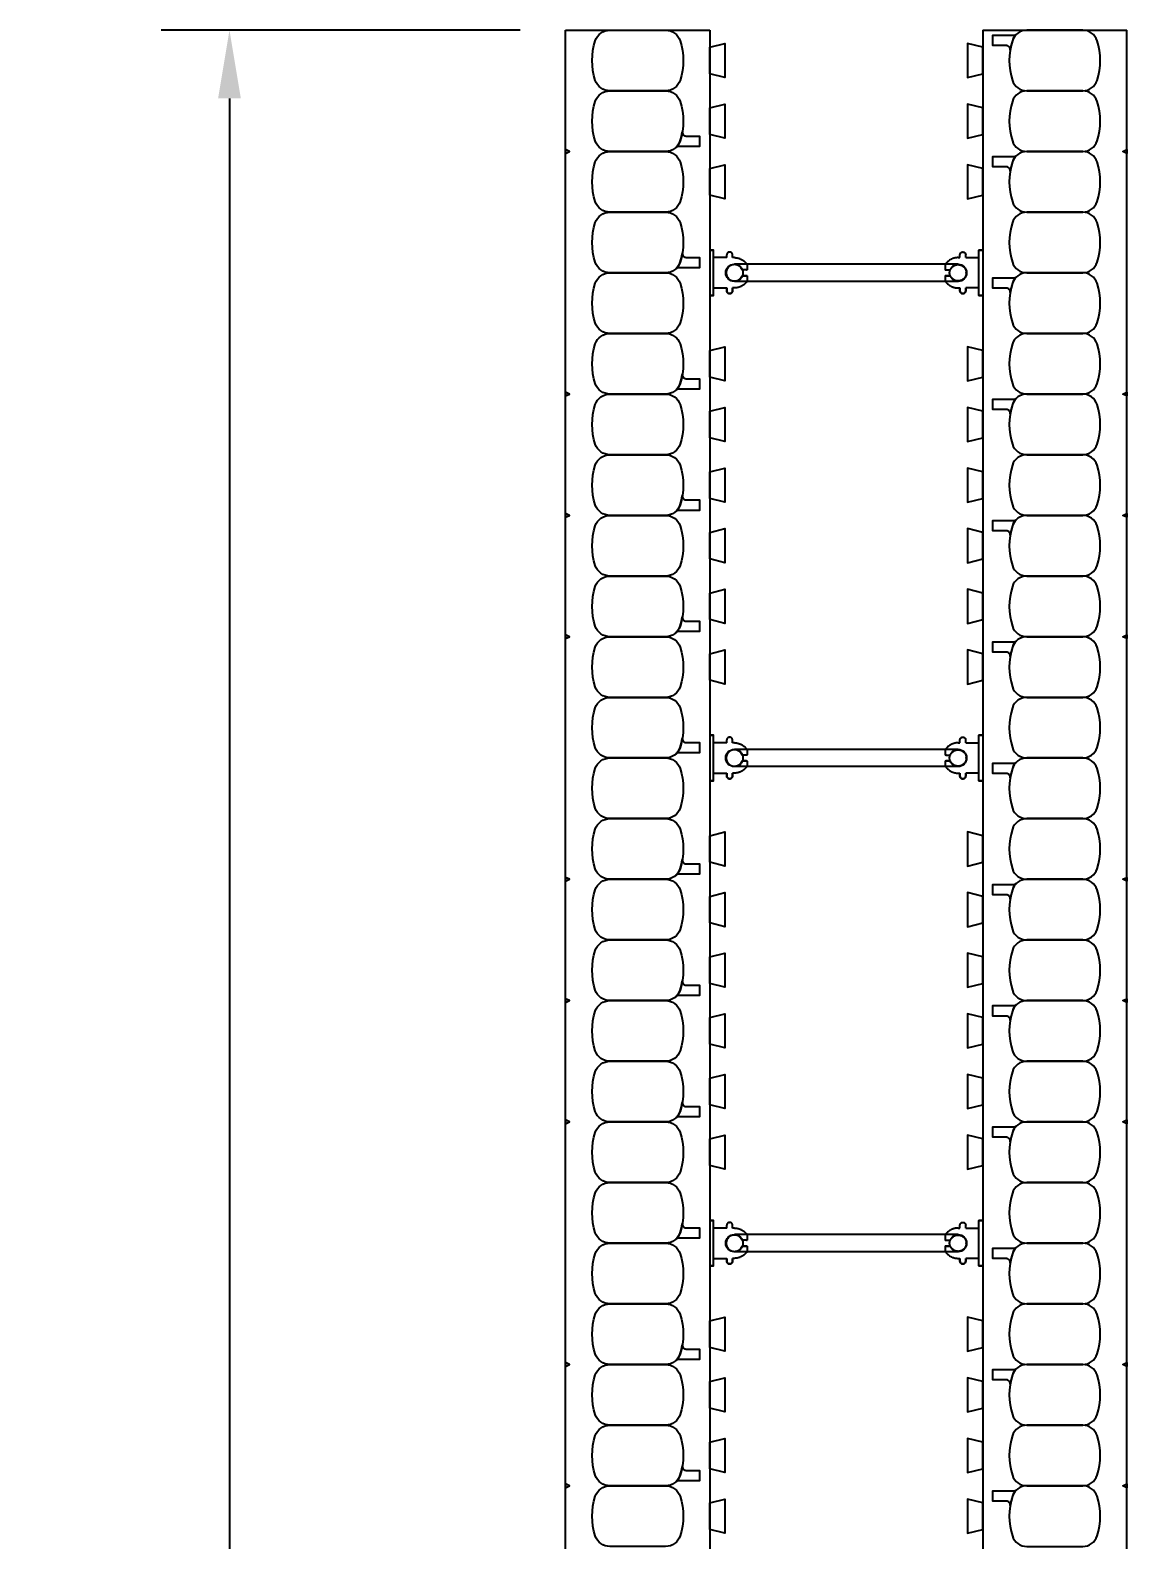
# Model space of a CAD drawing. Header units: inches. Extents: x 135 to 240, y 99 to 198.
# Drawn here: x 222.41 to 240.49, y 172.64 to 197.53 of the extents above; entities that cross this region are included whole.
import ezdxf

# ---------------------------------------------------------------- set-up
doc = ezdxf.new("R2010")
doc.units = ezdxf.units.IN
doc.header["$MEASUREMENT"] = 0
for name, color, linetype in [('line25', 2, 'Continuous'), ('LINE50', 5, 'Continuous'), ('LINE9', 9, 'Continuous'), ('TEXT', 4, 'Continuous')]:
    doc.layers.add(name, color=color, linetype=linetype)
doc.styles.add('DIM', font='romans.shx', dxfattribs={"width": 0.7})
doc.dimstyles.new('ext_12', dxfattribs={"dimscale": 12, "dimtxt": 0.09375, "dimasz": 0.09375, "dimexe": 0.09375, "dimexo": 0.0625, "dimgap": 0.0625, "dimtad": 1, "dimdec": 4, "dimzin": 2, "dimdsep": 46, "dimlunit": 4, "dimtxsty": 'DIM', "dimcen": 0.09, "dimdle": 0.09375, "dimclrt": 4, "dimadec": 0, "dimazin": 0, "dimtfac": 1, "dimtdec": 4, "dimtmove": 2, "dimatfit": 3, "dimfxl": 0, "dimfrac": 2, "dimtolj": 1, "dimtzin": 0, "dimarcsym": 0})

# ---------------------------------------------------------------- blocks, each defined once
blk = doc.blocks.new('WEB_4_CENTRE_TOP')
for p, q in [((3.688, 0.141), (0, 0.141)), ((3.688, -0.141), (0, -0.141))]:
    blk.add_line(p, q)
for centre in [(0, 0), (3.688, 0)]:
    blk.add_circle(centre, 0.141)
blk = doc.blocks.new('*D9')
at = {"layer": 'Defpoints', "color": 0}
for p in [(231.24, 197.528), (225.698, 101.528), (231.24, 101.528)]:
    blk.add_point(p, dxfattribs=at)
at = {"layer": 'TEXT', "color": 0, "lineweight": -2}
for p, q in [((230.49, 197.528), (224.573, 197.528)), ((225.698, 196.403), (225.698, 102.653)), ((230.49, 101.528), (224.573, 101.528))]:
    blk.add_line(p, q, dxfattribs=at)
at = {"layer": 'TEXT', "color": 0}
for points in [[(225.511, 196.403), (225.886, 196.403), (225.698, 197.528)], [(225.511, 102.653), (225.886, 102.653), (225.698, 101.528)]]:
    blk.add_solid(points, dxfattribs=at)
at = {"layer": 'TEXT', "color": 4, "insert": (224.091, 149.528), "char_height": 1.125, "attachment_point": 5, "rotation": 90, "style": 'DIM'}
blk.add_mtext('\\A1;96" (2440mm)', dxfattribs=at)
blk = doc.blocks.new('Connector')
blk.add_point((0.271, 0))
at = {"layer": 'LINE9'}
for p, q in [((0, 0.375), (0, -0.375)), ((0.062, -0.375), (0.062, 0.375)), ((0.281, 0.25), (0.062, 0.25))]:
    blk.add_line(p, q, dxfattribs=at)
for points, weights in [([(0.007, 0.375), (0.004, 0.375), (0, 0.375)], [1, 0.972587069138, 0.950305488115]), ([(0.327, 0.343), (0.308, 0.343), (0.281, 0.317), (0.281, 0.297)], [1, 0.85355339, 0.85355339, 1]), ([(0.328, 0.343), (0.327, 0.343), (0.327, 0.343)], [1, 0.70710678, 1]), ([(0.375, 0.297), (0.375, 0.317), (0.348, 0.343), (0.329, 0.343)], [1, 0.85355339, 0.85355339, 1]), ([(0.406, 0.25), (0.546, 0.25), (0.619, 0.131)], [0.958404415409, 0.794674173519, 0.864651571113]), ([(0.619, 0.052), (0.612, 0.049), (0.604, 0.049)], [0.83615024178, 0.892081430621, 1]), ([(0.619, -0.131), (0.546, -0.25), (0.406, -0.25)], [0.864651574428, 0.794674169686, 0.958404415195]), ([(0.604, -0.049), (0.612, -0.049), (0.619, -0.052)], [1, 0.89208144177, 0.836150253337]), ([(0, -0.375), (0.004, -0.375), (0.007, -0.375)], [0.950305488115, 0.972587069138, 1]), ([(0.281, -0.297), (0.281, -0.317), (0.308, -0.343), (0.327, -0.343)], [1, 0.85355339, 0.85355339, 1]), ([(0.327, -0.343), (0.281, -0.343), (0.281, -0.297)], [1, 0.70710678, 1]), ([(0.329, -0.343), (0.348, -0.343), (0.375, -0.317), (0.375, -0.297)], [1, 0.85355339, 0.85355339, 1]), ([(0.375, -0.297), (0.375, -0.343), (0.329, -0.343)], [1, 0.70710678, 1])]:
    blk.add_rational_spline(points, weights, degree=2, dxfattribs=at)
for points, degree in [([(0, 0.375), (0.002, 0.375), (0.005, 0.375), (0.007, 0.375)], 3), ([(0.007, 0.375), (0.021, 0.375), (0.051, 0.375), (0.062, 0.375), (0.062, 0.375)], 3), ([(0.281, 0.25), (0.281, 0.297)], 1), ([(0.327, 0.343), (0.327, 0.343), (0.328, 0.343), (0.328, 0.343)], 3), ([(0.328, 0.343), (0.329, 0.343), (0.329, 0.343), (0.329, 0.343)], 3), ([(0.375, 0.25), (0.375, 0.297)], 1), ([(0.406, 0.25), (0.375, 0.25)], 1), ([(0.406, 0.25), (0.406, 0.25)], 1), ([(0.406, 0.25), (0.406, 0.25)], 1), ([(0.406, 0.25), (0.406, 0.25)], 1), ([(0.406, 0.25), (0.406, 0.25)], 1), ([(0.406, 0.25), (0.406, 0.25)], 1), ([(0.406, 0.25), (0.406, 0.25)], 1), ([(0.406, 0.25), (0.406, 0.25)], 1), ([(0.406, 0.25), (0.406, 0.25)], 1), ([(0.406, 0.25), (0.406, 0.25)], 1), ([(0.406, 0.25), (0.406, 0.25)], 1), ([(0.406, 0.25), (0.406, 0.25)], 1), ([(0.406, 0.25), (0.406, 0.25)], 1), ([(0.406, 0.25), (0.406, 0.25)], 1), ([(0.406, 0.25), (0.406, 0.25)], 1), ([(0.406, 0.25), (0.406, 0.25)], 1), ([(0.406, 0.25), (0.406, 0.25)], 1), ([(0.406, 0.25), (0.406, 0.25)], 1), ([(0.406, 0.25), (0.406, 0.25)], 1), ([(0.406, 0.25), (0.406, 0.25)], 1), ([(0.406, 0.25), (0.406, 0.25)], 1), ([(0.406, 0.25), (0.406, 0.25)], 1), ([(0.406, 0.25), (0.406, 0.25)], 1), ([(0.406, 0.25), (0.406, 0.25)], 1), ([(0.406, 0.25), (0.406, 0.25)], 1), ([(0.604, 0.049), (0.532, 0.049)], 1), ([(0.532, 0.049), (0.532, 0.049)], 1), ([(0.532, 0.049), (0.532, 0.049)], 1), ([(0.532, 0.049), (0.532, 0.049)], 1), ([(0.532, 0.049), (0.532, 0.049)], 1), ([(0.532, 0.049), (0.532, 0.049)], 1), ([(0.532, 0.049), (0.532, 0.049)], 1), ([(0.532, 0.049), (0.532, 0.049)], 1), ([(0.532, 0.049), (0.532, 0.049)], 1), ([(0.532, 0.049), (0.532, 0.049)], 1), ([(0.532, 0.049), (0.532, 0.049)], 1), ([(0.604, 0.049), (0.609, 0.049), (0.614, 0.05), (0.619, 0.052)], 3), ([(0.604, 0.049), (0.604, 0.049)], 1), ([(0.604, 0.049), (0.604, 0.049)], 1), ([(0.604, 0.049), (0.604, 0.049)], 1), ([(0.604, 0.049), (0.604, 0.049)], 1), ([(0.619, 0.131), (0.619, 0.052)], 1), ([(0.619, 0.131), (0.619, 0.131)], 1), ([(0.619, 0.131), (0.619, 0.131)], 1), ([(0.619, 0.131), (0.619, 0.131)], 1), ([(0.619, 0.131), (0.619, 0.131)], 1), ([(0.532, -0.049), (0.604, -0.049)], 1), ([(0.604, -0.049), (0.58, -0.049), (0.556, -0.049), (0.532, -0.049)], 3), ([(0.532, -0.049), (0.532, -0.049)], 1), ([(0.532, -0.049), (0.532, -0.049)], 1), ([(0.532, -0.049), (0.532, -0.049)], 1), ([(0.532, -0.049), (0.532, -0.049)], 1), ([(0.619, -0.052), (0.614, -0.05), (0.609, -0.049), (0.604, -0.049)], 3), ([(0.604, -0.049), (0.604, -0.049)], 1), ([(0.604, -0.049), (0.604, -0.049)], 1), ([(0.604, -0.049), (0.604, -0.049)], 1), ([(0.604, -0.049), (0.604, -0.049)], 1), ([(0.604, -0.049), (0.604, -0.049)], 1), ([(0.604, -0.049), (0.604, -0.049)], 1), ([(0.604, -0.049), (0.604, -0.049)], 1), ([(0.604, -0.049), (0.604, -0.049)], 1), ([(0.619, -0.052), (0.619, -0.131)], 1), ([(0.619, -0.131), (0.619, -0.131)], 1), ([(0.619, -0.131), (0.619, -0.131)], 1), ([(0.619, -0.131), (0.619, -0.131)], 1), ([(0.619, -0.131), (0.619, -0.131)], 1), ([(0.007, -0.375), (0.005, -0.375), (0.002, -0.375), (0, -0.375)], 3), ([(0.062, -0.375), (0.062, -0.375), (0.051, -0.375), (0.021, -0.375), (0.007, -0.375)], 3), ([(0.062, -0.25), (0.281, -0.25)], 1), ([(0.281, -0.297), (0.281, -0.25)], 1), ([(0.281, -0.25), (0.281, -0.297)], 1), ([(0.328, -0.343), (0.328, -0.343), (0.327, -0.343), (0.327, -0.343)], 3), ([(0.329, -0.343), (0.329, -0.343), (0.329, -0.343), (0.328, -0.343)], 3), ([(0.375, -0.25), (0.375, -0.297)], 1), ([(0.375, -0.297), (0.375, -0.25)], 1), ([(0.406, -0.25), (0.375, -0.25)], 1), ([(0.406, -0.25), (0.406, -0.25)], 1), ([(0.406, -0.25), (0.406, -0.25)], 1), ([(0.406, -0.25), (0.406, -0.25)], 1), ([(0.406, -0.25), (0.406, -0.25)], 1), ([(0.406, -0.25), (0.406, -0.25)], 1), ([(0.406, -0.25), (0.406, -0.25)], 1), ([(0.406, -0.25), (0.406, -0.25)], 1), ([(0.406, -0.25), (0.406, -0.25)], 1), ([(0.406, -0.25), (0.406, -0.25)], 1), ([(0.406, -0.25), (0.406, -0.25)], 1), ([(0.406, -0.25), (0.406, -0.25)], 1)]:
    blk.add_open_spline(points, degree=degree, dxfattribs=at)
for points, weights, knots in [([(0.062, 0.375), (0.062, 0.375), (0.046, 0.375), (0.03, 0.375), (0.007, 0.375)], [0.868718858569, 0.861102746415, 1, 0.861102734288, 0.868718859898], [0, 0, 0, 0.5, 0.5, 1, 1, 1]), ([(0.532, 0.049), (0.472, 0.203), (0.333, 0.113), (0.157, 0), (0.333, -0.113), (0.472, -0.203), (0.532, -0.049)], [0.899508922286, 0.599718215298, 1, 0.54226024, 1, 0.599718224335, 0.899508908749], [0, 0, 0, 0.318112, 0.318112, 0.681888, 0.681888, 1, 1, 1]), ([(0.007, -0.375), (0.03, -0.375), (0.046, -0.375), (0.062, -0.375), (0.062, -0.375)], [0.868718859319, 0.861102739573, 1, 0.861102742958, 0.868718858948], [0, 0, 0, 0.5, 0.5, 1, 1, 1])]:
    blk.add_rational_spline(points, weights, degree=2, knots=knots, dxfattribs=at)

msp = doc.modelspace()

# ---------------------------------------------------------------- linework, layer by layer
at = {"layer": 'line25'}
for p, q in [((233.61515, 197.52819), (233.61515, 169.06015)), ((238.11515, 197.52819), (238.11515, 169.06015))]:
    msp.add_line(p, q, dxfattribs=at)
for points in [[(233.61515, 197.24703), (233.86515, 197.30936), (233.86515, 196.74703), (233.61515, 196.80936)], [(238.11515, 197.24703), (237.86515, 197.30936), (237.86515, 196.74703), (238.11515, 196.80936)], [(233.61515, 196.24703), (233.86515, 196.30936), (233.86515, 195.74703), (233.61515, 195.80936)], [(238.11515, 196.24703), (237.86515, 196.30936), (237.86515, 195.74703), (238.11515, 195.80936)], [(233.61515, 195.24703), (233.86515, 195.30936), (233.86515, 194.74703), (233.61515, 194.80936)], [(238.11515, 195.24703), (237.86515, 195.30936), (237.86515, 194.74703), (238.11515, 194.80936)], [(233.61515, 192.24703), (233.86515, 192.30936), (233.86515, 191.74703), (233.61515, 191.80936)], [(238.11515, 192.24703), (237.86515, 192.30936), (237.86515, 191.74703), (238.11515, 191.80936)], [(233.61515, 191.24703), (233.86515, 191.30936), (233.86515, 190.74703), (233.61515, 190.80936)], [(238.11515, 191.24703), (237.86515, 191.30936), (237.86515, 190.74703), (238.11515, 190.80936)], [(233.61515, 190.24703), (233.86515, 190.30936), (233.86515, 189.74703), (233.61515, 189.80936)], [(238.11515, 190.24703), (237.86515, 190.30936), (237.86515, 189.74703), (238.11515, 189.80936)], [(233.61515, 189.24703), (233.86515, 189.30936), (233.86515, 188.74703), (233.61515, 188.80936)], [(238.11515, 189.24703), (237.86515, 189.30936), (237.86515, 188.74703), (238.11515, 188.80936)], [(233.61515, 188.24703), (233.86515, 188.30936), (233.86515, 187.74703), (233.61515, 187.80936)], [(238.11515, 188.24703), (237.86515, 188.30936), (237.86515, 187.74703), (238.11515, 187.80936)], [(233.61515, 187.24703), (233.86515, 187.30936), (233.86515, 186.74703), (233.61515, 186.80936)], [(238.11515, 187.24703), (237.86515, 187.30936), (237.86515, 186.74703), (238.11515, 186.80936)], [(233.61515, 184.24703), (233.86515, 184.30936), (233.86515, 183.74703), (233.61515, 183.80936)], [(238.11515, 184.24703), (237.86515, 184.30936), (237.86515, 183.74703), (238.11515, 183.80936)], [(233.61515, 183.24703), (233.86515, 183.30936), (233.86515, 182.74703), (233.61515, 182.80936)], [(238.11515, 183.24703), (237.86515, 183.30936), (237.86515, 182.74703), (238.11515, 182.80936)], [(233.61515, 182.24703), (233.86515, 182.30936), (233.86515, 181.74703), (233.61515, 181.80936)], [(238.11515, 182.24703), (237.86515, 182.30936), (237.86515, 181.74703), (238.11515, 181.80936)], [(233.61515, 181.24703), (233.86515, 181.30936), (233.86515, 180.74703), (233.61515, 180.80936)], [(238.11515, 181.24703), (237.86515, 181.30936), (237.86515, 180.74703), (238.11515, 180.80936)], [(233.61515, 180.24703), (233.86515, 180.30936), (233.86515, 179.74703), (233.61515, 179.80936)], [(238.11515, 180.24703), (237.86515, 180.30936), (237.86515, 179.74703), (238.11515, 179.80936)], [(233.61515, 179.24703), (233.86515, 179.30936), (233.86515, 178.74703), (233.61515, 178.80936)], [(238.11515, 179.24703), (237.86515, 179.30936), (237.86515, 178.74703), (238.11515, 178.80936)], [(233.61515, 176.24703), (233.86515, 176.30936), (233.86515, 175.74703), (233.61515, 175.80936)], [(238.11515, 176.24703), (237.86515, 176.30936), (237.86515, 175.74703), (238.11515, 175.80936)], [(233.61515, 175.24703), (233.86515, 175.30936), (233.86515, 174.74703), (233.61515, 174.80936)], [(238.11515, 175.24703), (237.86515, 175.30936), (237.86515, 174.74703), (238.11515, 174.80936)], [(233.61515, 174.24703), (233.86515, 174.30936), (233.86515, 173.74703), (233.61515, 173.80936)], [(238.11515, 174.24703), (237.86515, 174.30936), (237.86515, 173.74703), (238.11515, 173.80936)], [(233.61515, 173.24703), (233.86515, 173.30936), (233.86515, 172.74703), (233.61515, 172.80936)], [(238.11515, 173.24703), (237.86515, 173.30936), (237.86515, 172.74703), (238.11515, 172.80936)]]:
    msp.add_lwpolyline(points, close=True, dxfattribs=at)
at = {"layer": 'LINE50'}
for p, q in [((231.24015, 197.52819), (233.61515, 197.52819)), ((231.24015, 169.06015), (231.24015, 197.52819)), ((238.11515, 197.52819), (240.49015, 197.52819)), ((240.49015, 169.06015), (240.49015, 197.52819))]:
    msp.add_line(p, q, dxfattribs=at)
at = {"layer": 'LINE9'}
for points in [[(233.12611, 197.35512, -0.15767078), (233.12611, 196.70127, -0.32530463), (232.88824, 196.52819), (231.96707, 196.52819, -0.32530463), (231.7292, 196.70127, -0.15767078), (231.7292, 197.35512, -0.32530463), (231.96707, 197.52819), (232.88824, 197.52819, -0.32530463)], [(238.6042, 197.35512, 0.0372667), (238.56687, 197.20142, 0.46303561), (238.50521, 197.27411), (238.28361, 197.27411), (238.28361, 197.44494), (238.6297, 197.44494, 0.18900236), (238.67217, 197.46159, 0.12840736)], [(238.6042, 197.35512, 0.15767078), (238.6042, 196.70127, 0.32530463), (238.84207, 196.52819), (239.76324, 196.52819, 0.32530463), (240.00111, 196.70127, 0.15767078), (240.00111, 197.35512, 0.32530463), (239.76324, 197.52819), (238.84207, 197.52819, 0.32530463)], [(233.12611, 196.35512, -0.15767078), (233.12611, 195.70127, -0.32530463), (232.88824, 195.52819), (231.96707, 195.52819, -0.32530463), (231.7292, 195.70127, -0.15767078), (231.7292, 196.35512, -0.32530463), (231.96707, 196.52819), (232.88824, 196.52819, -0.32530463)], [(238.6042, 196.35512, 0.15767078), (238.6042, 195.70127, 0.32530463), (238.84207, 195.52819), (239.76324, 195.52819, 0.32530463), (240.00111, 195.70127, 0.15767078), (240.00111, 196.35512, 0.32530463), (239.76324, 196.52819), (238.84207, 196.52819, 0.32530463)], [(233.12611, 195.70127, 0.0372667), (233.16344, 195.85497, 0.46303561), (233.2251, 195.78228), (233.4467, 195.78228), (233.4467, 195.61144), (233.10061, 195.61144, 0.18900236), (233.05813, 195.59479, 0.12840736)], [(233.12611, 195.35512, -0.15767078), (233.12611, 194.70127, -0.32530463), (232.88824, 194.52819), (231.96707, 194.52819, -0.32530463), (231.7292, 194.70127, -0.15767078), (231.7292, 195.35512, -0.32530463), (231.96707, 195.52819), (232.88824, 195.52819, -0.32530463)], [(238.6042, 195.35512, 0.0372667), (238.56687, 195.20142, 0.46303561), (238.50521, 195.27411), (238.28361, 195.27411), (238.28361, 195.44494), (238.6297, 195.44494, 0.18900236), (238.67217, 195.46159, 0.12840736)], [(238.6042, 195.35512, 0.15767078), (238.6042, 194.70127, 0.32530463), (238.84207, 194.52819), (239.76324, 194.52819, 0.32530463), (240.00111, 194.70127, 0.15767078), (240.00111, 195.35512, 0.32530463), (239.76324, 195.52819), (238.84207, 195.52819, 0.32530463)], [(233.12611, 194.35512, -0.15767078), (233.12611, 193.70127, -0.32530463), (232.88824, 193.52819), (231.96707, 193.52819, -0.32530463), (231.7292, 193.70127, -0.15767078), (231.7292, 194.35512, -0.32530463), (231.96707, 194.52819), (232.88824, 194.52819, -0.32530463)], [(238.6042, 194.35512, 0.15767078), (238.6042, 193.70127, 0.32530463), (238.84207, 193.52819), (239.76324, 193.52819, 0.32530463), (240.00111, 193.70127, 0.15767078), (240.00111, 194.35512, 0.32530463), (239.76324, 194.52819), (238.84207, 194.52819, 0.32530463)], [(233.12611, 193.70127, 0.0372667), (233.16344, 193.85497, 0.46303561), (233.2251, 193.78228), (233.4467, 193.78228), (233.4467, 193.61144), (233.10061, 193.61144, 0.18900236), (233.05813, 193.59479, 0.12840736)], [(233.12611, 193.35512, -0.15767078), (233.12611, 192.70127, -0.32530463), (232.88824, 192.52819), (231.96707, 192.52819, -0.32530463), (231.7292, 192.70127, -0.15767078), (231.7292, 193.35512, -0.32530463), (231.96707, 193.52819), (232.88824, 193.52819, -0.32530463)], [(238.6042, 193.35512, 0.0372667), (238.56687, 193.20142, 0.46303561), (238.50521, 193.27411), (238.28361, 193.27411), (238.28361, 193.44494), (238.6297, 193.44494, 0.18900236), (238.67217, 193.46159, 0.12840736)], [(238.6042, 193.35512, 0.15767078), (238.6042, 192.70127, 0.32530463), (238.84207, 192.52819), (239.76324, 192.52819, 0.32530463), (240.00111, 192.70127, 0.15767078), (240.00111, 193.35512, 0.32530463), (239.76324, 193.52819), (238.84207, 193.52819, 0.32530463)], [(233.12611, 192.35512, -0.15767078), (233.12611, 191.70127, -0.32530463), (232.88824, 191.52819), (231.96707, 191.52819, -0.32530463), (231.7292, 191.70127, -0.15767078), (231.7292, 192.35512, -0.32530463), (231.96707, 192.52819), (232.88824, 192.52819, -0.32530463)], [(238.6042, 192.35512, 0.15767078), (238.6042, 191.70127, 0.32530463), (238.84207, 191.52819), (239.76324, 191.52819, 0.32530463), (240.00111, 191.70127, 0.15767078), (240.00111, 192.35512, 0.32530463), (239.76324, 192.52819), (238.84207, 192.52819, 0.32530463)], [(233.12611, 191.70127, 0.0372667), (233.16344, 191.85497, 0.46303561), (233.2251, 191.78228), (233.4467, 191.78228), (233.4467, 191.61144), (233.10061, 191.61144, 0.18900236), (233.05813, 191.59479, 0.12840736)], [(233.12611, 191.35512, -0.15767078), (233.12611, 190.70127, -0.32530463), (232.88824, 190.52819), (231.96707, 190.52819, -0.32530463), (231.7292, 190.70127, -0.15767078), (231.7292, 191.35512, -0.32530463), (231.96707, 191.52819), (232.88824, 191.52819, -0.32530463)], [(238.6042, 191.35512, 0.0372667), (238.56687, 191.20142, 0.46303561), (238.50521, 191.27411), (238.28361, 191.27411), (238.28361, 191.44494), (238.6297, 191.44494, 0.18900236), (238.67217, 191.46159, 0.12840736)], [(238.6042, 191.35512, 0.15767078), (238.6042, 190.70127, 0.32530463), (238.84207, 190.52819), (239.76324, 190.52819, 0.32530463), (240.00111, 190.70127, 0.15767078), (240.00111, 191.35512, 0.32530463), (239.76324, 191.52819), (238.84207, 191.52819, 0.32530463)], [(233.12611, 190.35512, -0.15767078), (233.12611, 189.70127, -0.32530463), (232.88824, 189.52819), (231.96707, 189.52819, -0.32530463), (231.7292, 189.70127, -0.15767078), (231.7292, 190.35512, -0.32530463), (231.96707, 190.52819), (232.88824, 190.52819, -0.32530463)], [(238.6042, 190.35512, 0.15767078), (238.6042, 189.70127, 0.32530463), (238.84207, 189.52819), (239.76324, 189.52819, 0.32530463), (240.00111, 189.70127, 0.15767078), (240.00111, 190.35512, 0.32530463), (239.76324, 190.52819), (238.84207, 190.52819, 0.32530463)], [(233.12611, 189.70127, 0.0372667), (233.16344, 189.85497, 0.46303561), (233.2251, 189.78228), (233.4467, 189.78228), (233.4467, 189.61144), (233.10061, 189.61144, 0.18900236), (233.05813, 189.59479, 0.12840736)], [(233.12611, 189.35512, -0.15767078), (233.12611, 188.70127, -0.32530463), (232.88824, 188.52819), (231.96707, 188.52819, -0.32530463), (231.7292, 188.70127, -0.15767078), (231.7292, 189.35512, -0.32530463), (231.96707, 189.52819), (232.88824, 189.52819, -0.32530463)], [(238.6042, 189.35512, 0.0372667), (238.56687, 189.20142, 0.46303561), (238.50521, 189.27411), (238.28361, 189.27411), (238.28361, 189.44494), (238.6297, 189.44494, 0.18900236), (238.67217, 189.46159, 0.12840736)], [(238.6042, 189.35512, 0.15767078), (238.6042, 188.70127, 0.32530463), (238.84207, 188.52819), (239.76324, 188.52819, 0.32530463), (240.00111, 188.70127, 0.15767078), (240.00111, 189.35512, 0.32530463), (239.76324, 189.52819), (238.84207, 189.52819, 0.32530463)], [(233.12611, 188.35512, -0.15767078), (233.12611, 187.70127, -0.32530463), (232.88824, 187.52819), (231.96707, 187.52819, -0.32530463), (231.7292, 187.70127, -0.15767078), (231.7292, 188.35512, -0.32530463), (231.96707, 188.52819), (232.88824, 188.52819, -0.32530463)], [(238.6042, 188.35512, 0.15767078), (238.6042, 187.70127, 0.32530463), (238.84207, 187.52819), (239.76324, 187.52819, 0.32530463), (240.00111, 187.70127, 0.15767078), (240.00111, 188.35512, 0.32530463), (239.76324, 188.52819), (238.84207, 188.52819, 0.32530463)], [(233.12611, 187.70127, 0.0372667), (233.16344, 187.85497, 0.46303561), (233.2251, 187.78228), (233.4467, 187.78228), (233.4467, 187.61144), (233.10061, 187.61144, 0.18900236), (233.05813, 187.59479, 0.12840736)], [(233.12611, 187.35512, -0.15767078), (233.12611, 186.70127, -0.32530463), (232.88824, 186.52819), (231.96707, 186.52819, -0.32530463), (231.7292, 186.70127, -0.15767078), (231.7292, 187.35512, -0.32530463), (231.96707, 187.52819), (232.88824, 187.52819, -0.32530463)], [(238.6042, 187.35512, 0.0372667), (238.56687, 187.20142, 0.46303561), (238.50521, 187.27411), (238.28361, 187.27411), (238.28361, 187.44494), (238.6297, 187.44494, 0.18900236), (238.67217, 187.46159, 0.12840736)], [(238.6042, 187.35512, 0.15767078), (238.6042, 186.70127, 0.32530463), (238.84207, 186.52819), (239.76324, 186.52819, 0.32530463), (240.00111, 186.70127, 0.15767078), (240.00111, 187.35512, 0.32530463), (239.76324, 187.52819), (238.84207, 187.52819, 0.32530463)], [(233.12611, 186.35512, -0.15767078), (233.12611, 185.70127, -0.32530463), (232.88824, 185.52819), (231.96707, 185.52819, -0.32530463), (231.7292, 185.70127, -0.15767078), (231.7292, 186.35512, -0.32530463), (231.96707, 186.52819), (232.88824, 186.52819, -0.32530463)], [(238.6042, 186.35512, 0.15767078), (238.6042, 185.70127, 0.32530463), (238.84207, 185.52819), (239.76324, 185.52819, 0.32530463), (240.00111, 185.70127, 0.15767078), (240.00111, 186.35512, 0.32530463), (239.76324, 186.52819), (238.84207, 186.52819, 0.32530463)], [(233.12611, 185.70127, 0.0372667), (233.16344, 185.85497, 0.46303561), (233.2251, 185.78228), (233.4467, 185.78228), (233.4467, 185.61144), (233.10061, 185.61144, 0.18900236), (233.05813, 185.59479, 0.12840736)], [(233.12611, 185.35512, -0.15767078), (233.12611, 184.70127, -0.32530463), (232.88824, 184.52819), (231.96707, 184.52819, -0.32530463), (231.7292, 184.70127, -0.15767078), (231.7292, 185.35512, -0.32530463), (231.96707, 185.52819), (232.88824, 185.52819, -0.32530463)], [(238.6042, 185.35512, 0.0372667), (238.56687, 185.20142, 0.46303561), (238.50521, 185.27411), (238.28361, 185.27411), (238.28361, 185.44494), (238.6297, 185.44494, 0.18900236), (238.67217, 185.46159, 0.12840736)], [(238.6042, 185.35512, 0.15767078), (238.6042, 184.70127, 0.32530463), (238.84207, 184.52819), (239.76324, 184.52819, 0.32530463), (240.00111, 184.70127, 0.15767078), (240.00111, 185.35512, 0.32530463), (239.76324, 185.52819), (238.84207, 185.52819, 0.32530463)], [(233.12611, 184.35512, -0.15767078), (233.12611, 183.70127, -0.32530463), (232.88824, 183.52819), (231.96707, 183.52819, -0.32530463), (231.7292, 183.70127, -0.15767078), (231.7292, 184.35512, -0.32530463), (231.96707, 184.52819), (232.88824, 184.52819, -0.32530463)], [(238.6042, 184.35512, 0.15767078), (238.6042, 183.70127, 0.32530463), (238.84207, 183.52819), (239.76324, 183.52819, 0.32530463), (240.00111, 183.70127, 0.15767078), (240.00111, 184.35512, 0.32530463), (239.76324, 184.52819), (238.84207, 184.52819, 0.32530463)], [(233.12611, 183.70127, 0.0372667), (233.16344, 183.85497, 0.46303561), (233.2251, 183.78228), (233.4467, 183.78228), (233.4467, 183.61144), (233.10061, 183.61144, 0.18900236), (233.05813, 183.59479, 0.12840736)], [(233.12611, 183.35512, -0.15767078), (233.12611, 182.70127, -0.32530463), (232.88824, 182.52819), (231.96707, 182.52819, -0.32530463), (231.7292, 182.70127, -0.15767078), (231.7292, 183.35512, -0.32530463), (231.96707, 183.52819), (232.88824, 183.52819, -0.32530463)], [(238.6042, 183.35512, 0.0372667), (238.56687, 183.20142, 0.46303561), (238.50521, 183.27411), (238.28361, 183.27411), (238.28361, 183.44494), (238.6297, 183.44494, 0.18900236), (238.67217, 183.46159, 0.12840736)], [(238.6042, 183.35512, 0.15767078), (238.6042, 182.70127, 0.32530463), (238.84207, 182.52819), (239.76324, 182.52819, 0.32530463), (240.00111, 182.70127, 0.15767078), (240.00111, 183.35512, 0.32530463), (239.76324, 183.52819), (238.84207, 183.52819, 0.32530463)], [(233.12611, 182.35512, -0.15767078), (233.12611, 181.70127, -0.32530463), (232.88824, 181.52819), (231.96707, 181.52819, -0.32530463), (231.7292, 181.70127, -0.15767078), (231.7292, 182.35512, -0.32530463), (231.96707, 182.52819), (232.88824, 182.52819, -0.32530463)], [(238.6042, 182.35512, 0.15767078), (238.6042, 181.70127, 0.32530463), (238.84207, 181.52819), (239.76324, 181.52819, 0.32530463), (240.00111, 181.70127, 0.15767078), (240.00111, 182.35512, 0.32530463), (239.76324, 182.52819), (238.84207, 182.52819, 0.32530463)], [(233.12611, 181.70127, 0.0372667), (233.16344, 181.85497, 0.46303561), (233.2251, 181.78228), (233.4467, 181.78228), (233.4467, 181.61144), (233.10061, 181.61144, 0.18900236), (233.05813, 181.59479, 0.12840736)], [(233.12611, 181.35512, -0.15767078), (233.12611, 180.70127, -0.32530463), (232.88824, 180.52819), (231.96707, 180.52819, -0.32530463), (231.7292, 180.70127, -0.15767078), (231.7292, 181.35512, -0.32530463), (231.96707, 181.52819), (232.88824, 181.52819, -0.32530463)], [(238.6042, 181.35512, 0.0372667), (238.56687, 181.20142, 0.46303561), (238.50521, 181.27411), (238.28361, 181.27411), (238.28361, 181.44494), (238.6297, 181.44494, 0.18900236), (238.67217, 181.46159, 0.12840736)], [(238.6042, 181.35512, 0.15767078), (238.6042, 180.70127, 0.32530463), (238.84207, 180.52819), (239.76324, 180.52819, 0.32530463), (240.00111, 180.70127, 0.15767078), (240.00111, 181.35512, 0.32530463), (239.76324, 181.52819), (238.84207, 181.52819, 0.32530463)], [(233.12611, 180.35512, -0.15767078), (233.12611, 179.70127, -0.32530463), (232.88824, 179.52819), (231.96707, 179.52819, -0.32530463), (231.7292, 179.70127, -0.15767078), (231.7292, 180.35512, -0.32530463), (231.96707, 180.52819), (232.88824, 180.52819, -0.32530463)], [(238.6042, 180.35512, 0.15767078), (238.6042, 179.70127, 0.32530463), (238.84207, 179.52819), (239.76324, 179.52819, 0.32530463), (240.00111, 179.70127, 0.15767078), (240.00111, 180.35512, 0.32530463), (239.76324, 180.52819), (238.84207, 180.52819, 0.32530463)], [(233.12611, 179.70127, 0.0372667), (233.16344, 179.85497, 0.46303561), (233.2251, 179.78228), (233.4467, 179.78228), (233.4467, 179.61144), (233.10061, 179.61144, 0.18900236), (233.05813, 179.59479, 0.12840736)], [(233.12611, 179.35512, -0.15767078), (233.12611, 178.70127, -0.32530463), (232.88824, 178.52819), (231.96707, 178.52819, -0.32530463), (231.7292, 178.70127, -0.15767078), (231.7292, 179.35512, -0.32530463), (231.96707, 179.52819), (232.88824, 179.52819, -0.32530463)], [(238.6042, 179.35512, 0.0372667), (238.56687, 179.20142, 0.46303561), (238.50521, 179.27411), (238.28361, 179.27411), (238.28361, 179.44494), (238.6297, 179.44494, 0.18900236), (238.67217, 179.46159, 0.12840736)], [(238.6042, 179.35512, 0.15767078), (238.6042, 178.70127, 0.32530463), (238.84207, 178.52819), (239.76324, 178.52819, 0.32530463), (240.00111, 178.70127, 0.15767078), (240.00111, 179.35512, 0.32530463), (239.76324, 179.52819), (238.84207, 179.52819, 0.32530463)], [(233.12611, 178.35512, -0.15767078), (233.12611, 177.70127, -0.32530463), (232.88824, 177.52819), (231.96707, 177.52819, -0.32530463), (231.7292, 177.70127, -0.15767078), (231.7292, 178.35512, -0.32530463), (231.96707, 178.52819), (232.88824, 178.52819, -0.32530463)], [(238.6042, 178.35512, 0.15767078), (238.6042, 177.70127, 0.32530463), (238.84207, 177.52819), (239.76324, 177.52819, 0.32530463), (240.00111, 177.70127, 0.15767078), (240.00111, 178.35512, 0.32530463), (239.76324, 178.52819), (238.84207, 178.52819, 0.32530463)], [(233.12611, 177.70127, 0.0372667), (233.16344, 177.85497, 0.46303561), (233.2251, 177.78228), (233.4467, 177.78228), (233.4467, 177.61144), (233.10061, 177.61144, 0.18900236), (233.05813, 177.59479, 0.12840736)], [(233.12611, 177.35512, -0.15767078), (233.12611, 176.70127, -0.32530463), (232.88824, 176.52819), (231.96707, 176.52819, -0.32530463), (231.7292, 176.70127, -0.15767078), (231.7292, 177.35512, -0.32530463), (231.96707, 177.52819), (232.88824, 177.52819, -0.32530463)], [(238.6042, 177.35512, 0.15767078), (238.6042, 176.70127, 0.32530463), (238.84207, 176.52819), (239.76324, 176.52819, 0.32530463), (240.00111, 176.70127, 0.15767078), (240.00111, 177.35512, 0.32530463), (239.76324, 177.52819), (238.84207, 177.52819, 0.32530463)], [(238.6042, 177.35512, 0.0372667), (238.56687, 177.20142, 0.46303561), (238.50521, 177.27411), (238.28361, 177.27411), (238.28361, 177.44494), (238.6297, 177.44494, 0.18900236), (238.67217, 177.46159, 0.12840736)], [(233.12611, 176.35512, -0.15767078), (233.12611, 175.70127, -0.32530463), (232.88824, 175.52819), (231.96707, 175.52819, -0.32530463), (231.7292, 175.70127, -0.15767078), (231.7292, 176.35512, -0.32530463), (231.96707, 176.52819), (232.88824, 176.52819, -0.32530463)], [(238.6042, 176.35512, 0.15767078), (238.6042, 175.70127, 0.32530463), (238.84207, 175.52819), (239.76324, 175.52819, 0.32530463), (240.00111, 175.70127, 0.15767078), (240.00111, 176.35512, 0.32530463), (239.76324, 176.52819), (238.84207, 176.52819, 0.32530463)], [(233.12611, 175.70127, 0.0372667), (233.16344, 175.85497, 0.46303561), (233.2251, 175.78228), (233.4467, 175.78228), (233.4467, 175.61144), (233.10061, 175.61144, 0.18900236), (233.05813, 175.59479, 0.12840736)], [(233.12611, 175.35512, -0.15767078), (233.12611, 174.70127, -0.32530463), (232.88824, 174.52819), (231.96707, 174.52819, -0.32530463), (231.7292, 174.70127, -0.15767078), (231.7292, 175.35512, -0.32530463), (231.96707, 175.52819), (232.88824, 175.52819, -0.32530463)], [(238.6042, 175.35512, 0.15767078), (238.6042, 174.70127, 0.32530463), (238.84207, 174.52819), (239.76324, 174.52819, 0.32530463), (240.00111, 174.70127, 0.15767078), (240.00111, 175.35512, 0.32530463), (239.76324, 175.52819), (238.84207, 175.52819, 0.32530463)], [(238.6042, 175.35512, 0.0372667), (238.56687, 175.20142, 0.46303561), (238.50521, 175.27411), (238.28361, 175.27411), (238.28361, 175.44494), (238.6297, 175.44494, 0.18900236), (238.67217, 175.46159, 0.12840736)], [(233.12611, 174.35512, -0.15767078), (233.12611, 173.70127, -0.32530463), (232.88824, 173.52819), (231.96707, 173.52819, -0.32530463), (231.7292, 173.70127, -0.15767078), (231.7292, 174.35512, -0.32530463), (231.96707, 174.52819), (232.88824, 174.52819, -0.32530463)], [(238.6042, 174.35512, 0.15767078), (238.6042, 173.70127, 0.32530463), (238.84207, 173.52819), (239.76324, 173.52819, 0.32530463), (240.00111, 173.70127, 0.15767078), (240.00111, 174.35512, 0.32530463), (239.76324, 174.52819), (238.84207, 174.52819, 0.32530463)], [(233.12611, 173.70127, 0.0372667), (233.16344, 173.85497, 0.46303561), (233.2251, 173.78228), (233.4467, 173.78228), (233.4467, 173.61144), (233.10061, 173.61144, 0.18900236), (233.05813, 173.59479, 0.12840736)], [(233.12611, 173.35512, -0.15767078), (233.12611, 172.70127, -0.32530463), (232.88824, 172.52819), (231.96707, 172.52819, -0.32530463), (231.7292, 172.70127, -0.15767078), (231.7292, 173.35512, -0.32530463), (231.96707, 173.52819), (232.88824, 173.52819, -0.32530463)], [(238.6042, 173.35512, 0.15767078), (238.6042, 172.70127, 0.32530463), (238.84207, 172.52819), (239.76324, 172.52819, 0.32530463), (240.00111, 172.70127, 0.15767078), (240.00111, 173.35512, 0.32530463), (239.76324, 173.52819), (238.84207, 173.52819, 0.32530463)], [(238.6042, 173.35512, 0.0372667), (238.56687, 173.20142, 0.46303561), (238.50521, 173.27411), (238.28361, 173.27411), (238.28361, 173.44494), (238.6297, 173.44494, 0.18900236), (238.67217, 173.46159, 0.12840736)]]:
    msp.add_lwpolyline(points, format="xyb", close=True, dxfattribs=at)
for points in [[(231.24015, 195.49694), (231.30464, 195.52819), (231.24015, 195.55944)], [(240.49015, 195.49694), (240.42567, 195.52819), (240.49015, 195.55944)], [(231.24015, 191.49694), (231.30464, 191.52819), (231.24015, 191.55944)], [(240.49015, 191.49694), (240.42567, 191.52819), (240.49015, 191.55944)], [(231.24015, 189.49694), (231.30464, 189.52819), (231.24015, 189.55944)], [(240.49015, 189.49694), (240.42567, 189.52819), (240.49015, 189.55944)], [(231.24015, 187.49694), (231.30464, 187.52819), (231.24015, 187.55944)], [(240.49015, 187.49694), (240.42567, 187.52819), (240.49015, 187.55944)], [(231.24015, 183.49694), (231.30464, 183.52819), (231.24015, 183.55944)], [(240.49015, 183.49694), (240.42567, 183.52819), (240.49015, 183.55944)], [(231.24015, 181.49694), (231.30464, 181.52819), (231.24015, 181.55944)], [(240.49015, 181.49694), (240.42567, 181.52819), (240.49015, 181.55944)], [(231.24015, 179.49694), (231.30464, 179.52819), (231.24015, 179.55944)], [(240.49015, 179.49694), (240.42567, 179.52819), (240.49015, 179.55944)], [(231.24015, 175.49694), (231.30464, 175.52819), (231.24015, 175.55944)], [(240.49015, 175.49694), (240.42567, 175.52819), (240.49015, 175.55944)], [(231.24015, 173.49694), (231.30464, 173.52819), (231.24015, 173.55944)], [(240.49015, 173.49694), (240.42567, 173.52819), (240.49015, 173.55944)]]:
    msp.add_lwpolyline(points, close=True, dxfattribs=at)

# ---------------------------------------------------------------- block references
for p in [(233.61515, 193.52819), (233.61515, 185.52819), (233.61515, 177.52819)]:
    msp.add_blockref('Connector', p)
at = {"xscale": -1}
for p in [(238.11515, 193.52819), (238.11515, 185.52819), (238.11515, 177.52819)]:
    msp.add_blockref('Connector', p, dxfattribs=at)
at = {"layer": 'LINE9'}
for p in [(234.02115, 193.52819), (234.02115, 185.52819), (234.02115, 177.52819)]:
    msp.add_blockref('WEB_4_CENTRE_TOP', p, dxfattribs=at)

# ---------------------------------------------------------------- dimensions: what is measured, and where the dimension line sits
at = {"layer": 'TEXT'}
dim = msp.add_linear_dim(base=(225.69808, 101.52819), p1=(231.24015, 197.52819), p2=(231.24015, 101.52819), angle=90, text='96" (2440mm)', dimstyle='ext_12', dxfattribs=at)
dim.commit()
dim.dimension.update_dxf_attribs({"geometry": '*D9', "text_midpoint": (224.09094, 149.52819)})

doc.saveas('drawing.dxf')
